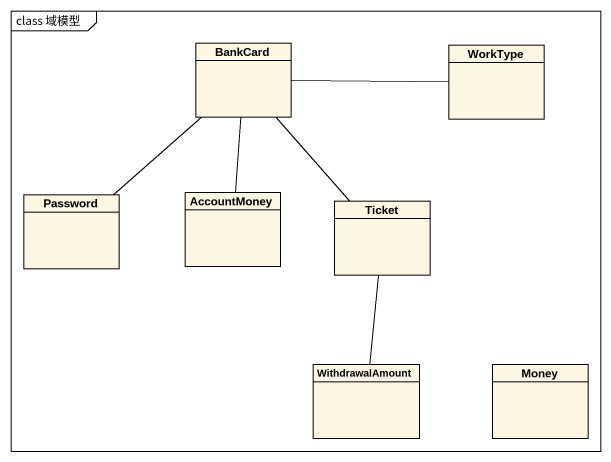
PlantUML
@startuml
mainframe class 域模型
hide circle
hide empty members
class BankCard
class WorkType
class Password
class AccountMoney
class Ticket
class WithdrawalAmount
class Money
BankCard -right- WorkType
BankCard -- Password
BankCard -- AccountMoney
BankCard -- Ticket
Ticket -- WithdrawalAmount
@enduml
